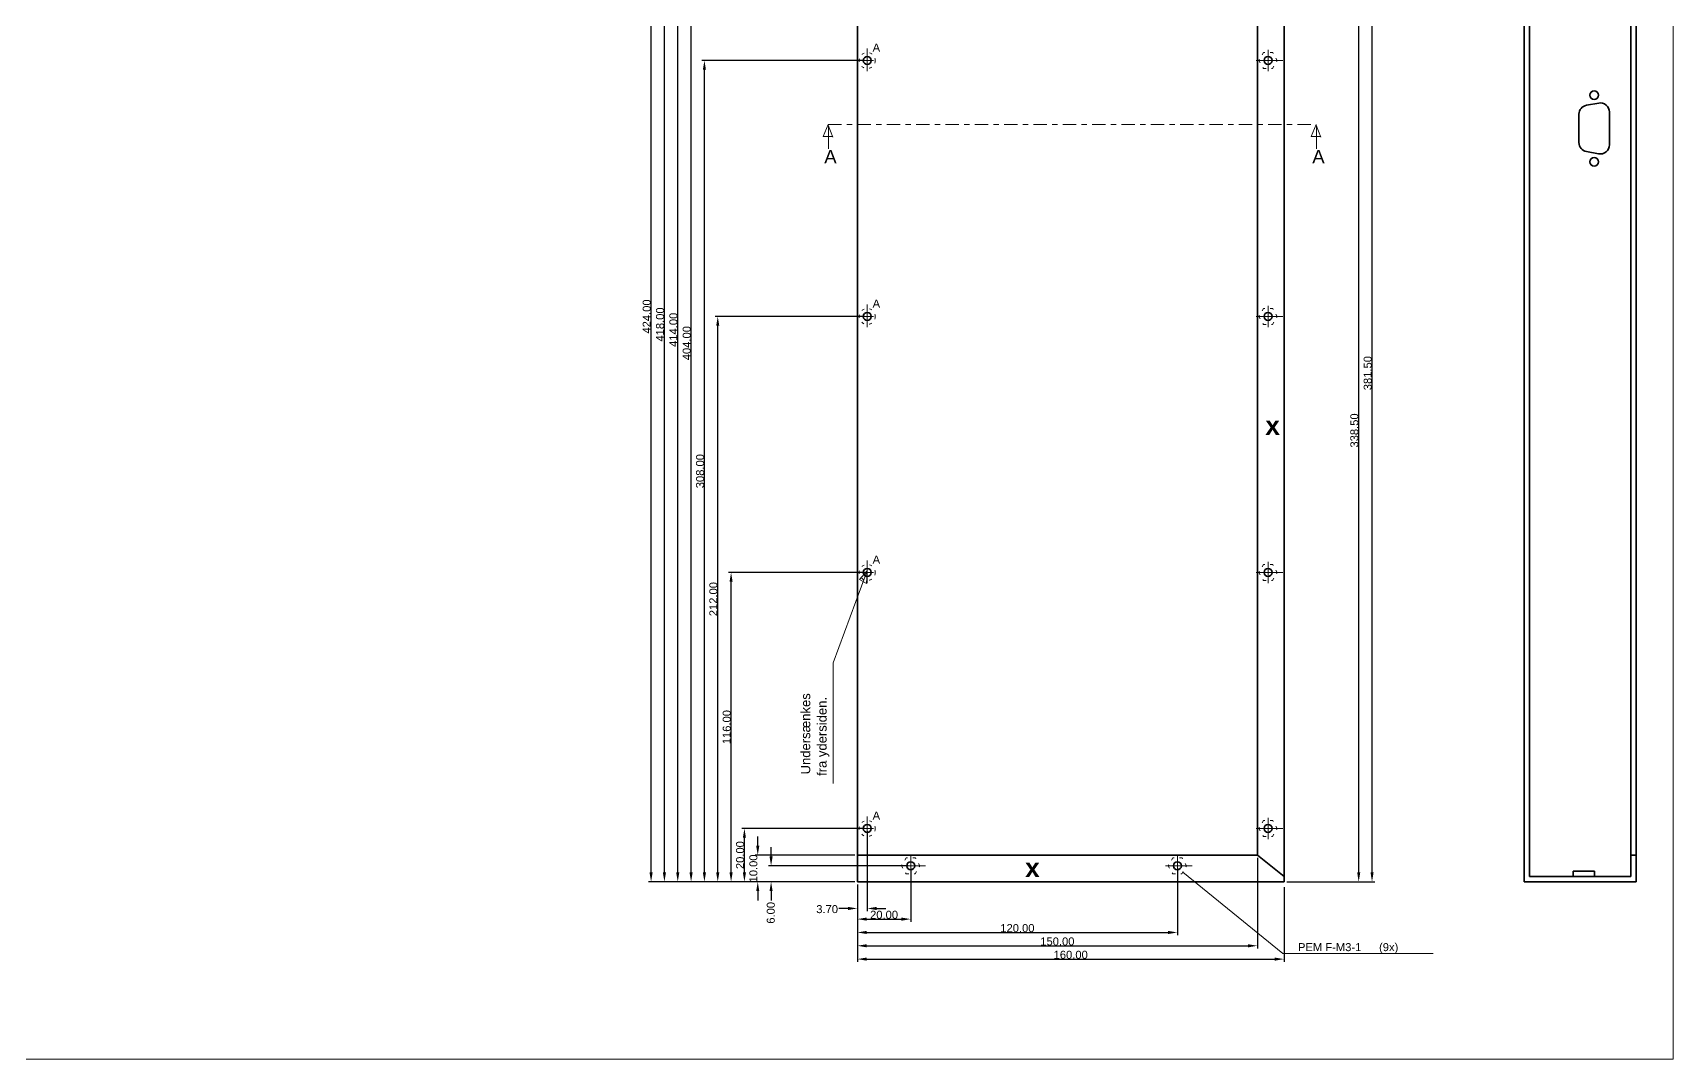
# Model space of a CAD drawing. Extents: x 20 to 965, y 10 to 705.
# Drawn here: x 350 to 965, y 10 to 395 of the extents above; entities that cross this region are included whole.
import ezdxf

# ---------------------------------------------------------------- set-up
doc = ezdxf.new("R2010")
doc.units = 0
doc.header["$MEASUREMENT"] = 0
doc.linetypes.add('CENT', pattern=[11, 5, -2, 2, -2])
doc.linetypes.add('SKJUL1', pattern=[3, 1, -2])
for name, color, linetype, lineweight in [('110-1', 10, 'CONTINUOUS', 20), ('110-1M', 3, 'CONTINUOUS', 35), ('110-2DIM', 1, 'CONTINUOUS', 13)]:
    doc.layers.add(name, color=color, linetype=linetype, lineweight=lineweight)
doc.styles.get("Standard").update_dxf_attribs({"font": 'ARIAL.TTF'})
doc.dimstyles.get("Standard").update_dxf_attribs({"dimtxt": 0.18, "dimasz": 0.18, "dimexe": 0.18, "dimexo": 0.0625, "dimgap": 0.09, "dimtad": 0, "dimtih": 1, "dimtoh": 1, "dimdec": 4, "dimzin": 0, "dimdsep": 46, "dimtxsty": 'Standard', "dimcen": 0.09, "dimadec": 0, "dimazin": 0, "dimtfac": 1, "dimtdec": 4, "dimtofl": 0, "dimtmove": 0, "dimatfit": 3, "dimfxl": 0, "dimtolj": 1, "dimtzin": 0, "dimarcsym": 0})

# ---------------------------------------------------------------- blocks, each defined once
blk = doc.blocks.new('*D4')
at = {"layer": '110-2DIM', "color": 0, "lineweight": -2}
for p, q in [((662.78, 95.53), (662.78, 65.53)), ((659.07, 75.53), (659.07, 65.53)), ((655.57, 66.53), (652.07, 66.53)), ((666.28, 66.53), (669.78, 66.53))]:
    blk.add_line(p, q, dxfattribs=at)
at = {"layer": '110-2DIM', "color": 0}
for points in [[(655.57, 67.11), (655.57, 65.94), (659.07, 66.53)], [(666.28, 67.11), (666.28, 65.94), (662.78, 66.53)]]:
    blk.add_solid(points, dxfattribs=at)
at = {"layer": '110-2DIM', "color": 0, "insert": (647.73, 66.26), "char_height": 3, "attachment_point": 5}
blk.add_mtext('\\A1;3.70', dxfattribs=at)
blk = doc.blocks.new('*D5')
at = {"layer": '110-2DIM', "color": 0, "lineweight": -2}
for p, q in [((679.08, 81.53), (679.08, 61.53)), ((659.07, 75.53), (659.07, 61.53)), ((662.57, 62.53), (675.58, 62.53))]:
    blk.add_line(p, q, dxfattribs=at)
at = {"layer": '110-2DIM', "color": 0}
for points in [[(662.57, 63.11), (662.57, 61.94), (659.07, 62.53)], [(675.58, 63.11), (675.58, 61.94), (679.08, 62.53)]]:
    blk.add_solid(points, dxfattribs=at)
at = {"layer": '110-2DIM', "color": 0, "insert": (669.08, 64.15), "char_height": 3, "attachment_point": 5}
blk.add_mtext('\\A1;20.00', dxfattribs=at)
blk = doc.blocks.new('*D6')
at = {"layer": '110-2DIM', "color": 0, "lineweight": -2}
for p, q in [((779.08, 81.53), (779.08, 56.53)), ((659.07, 75.53), (659.07, 56.53)), ((662.57, 57.53), (775.58, 57.53))]:
    blk.add_line(p, q, dxfattribs=at)
at = {"layer": '110-2DIM', "color": 0}
for points in [[(662.57, 58.11), (662.57, 56.94), (659.07, 57.53)], [(775.58, 58.11), (775.58, 56.94), (779.08, 57.53)]]:
    blk.add_solid(points, dxfattribs=at)
at = {"layer": '110-2DIM', "color": 0, "insert": (719.08, 59.15), "char_height": 3, "attachment_point": 5}
blk.add_mtext('\\A1;120.00', dxfattribs=at)
blk = doc.blocks.new('*D7')
at = {"layer": '110-2DIM', "color": 0, "lineweight": -2}
for p, q in [((809.07, 85.53), (809.07, 51.53)), ((659.07, 75.53), (659.07, 51.53)), ((662.57, 52.53), (805.57, 52.53))]:
    blk.add_line(p, q, dxfattribs=at)
at = {"layer": '110-2DIM', "color": 0}
for points in [[(662.57, 53.11), (662.57, 51.94), (659.07, 52.53)], [(805.57, 53.11), (805.57, 51.94), (809.07, 52.53)]]:
    blk.add_solid(points, dxfattribs=at)
at = {"layer": '110-2DIM', "color": 0, "insert": (734.07, 54.15), "char_height": 3, "attachment_point": 5}
blk.add_mtext('\\A1;150.00', dxfattribs=at)
blk = doc.blocks.new('*D8')
at = {"layer": '110-2DIM', "color": 0, "lineweight": -2}
for p, q in [((659.07, 74.53), (659.07, 46.53)), ((819.07, 74.53), (819.07, 46.53)), ((662.57, 47.53), (815.57, 47.53))]:
    blk.add_line(p, q, dxfattribs=at)
at = {"layer": '110-2DIM', "color": 0}
for points in [[(662.57, 48.11), (662.57, 46.94), (659.07, 47.53)], [(815.57, 48.11), (815.57, 46.94), (819.07, 47.53)]]:
    blk.add_solid(points, dxfattribs=at)
at = {"layer": '110-2DIM', "color": 0, "insert": (739.07, 49.15), "char_height": 3, "attachment_point": 5}
blk.add_mtext('\\A1;160.00', dxfattribs=at)
blk = doc.blocks.new('*D34')
at = {"layer": '110-2DIM', "color": 0, "lineweight": -2}
for p, q in [((626.71, 86.03), (626.71, 89.53)), ((678.07, 82.53), (625.71, 82.53)), ((658.07, 76.53), (625.71, 76.53)), ((626.71, 73.03), (626.71, 69.53))]:
    blk.add_line(p, q, dxfattribs=at)
at = {"layer": '110-2DIM', "color": 0}
for points in [[(626.13, 86.03), (627.29, 86.03), (626.71, 82.53)], [(626.13, 73.03), (627.29, 73.03), (626.71, 76.53)]]:
    blk.add_solid(points, dxfattribs=at)
at = {"layer": '110-2DIM', "color": 0, "insert": (626.61, 64.88), "char_height": 3, "attachment_point": 5, "rotation": 90}
blk.add_mtext('\\A1;6.00', dxfattribs=at)
blk = doc.blocks.new('*D35')
at = {"layer": '110-2DIM', "color": 0, "lineweight": -2}
for p, q in [((621.71, 90.03), (621.71, 93.53)), ((658.07, 86.53), (620.71, 86.53)), ((658.07, 76.53), (620.71, 76.53)), ((621.71, 73.03), (621.71, 69.53))]:
    blk.add_line(p, q, dxfattribs=at)
at = {"layer": '110-2DIM', "color": 0}
for points in [[(621.13, 90.03), (622.29, 90.03), (621.71, 86.53)], [(621.13, 73.03), (622.29, 73.03), (621.71, 76.53)]]:
    blk.add_solid(points, dxfattribs=at)
at = {"layer": '110-2DIM', "color": 0, "insert": (620.09, 81.53), "char_height": 3, "attachment_point": 5, "rotation": 90}
blk.add_mtext('\\A1;10.00', dxfattribs=at)
blk = doc.blocks.new('*D36')
at = {"layer": '110-2DIM', "color": 0, "lineweight": -2}
for p, q in [((661.77, 96.53), (615.71, 96.53)), ((616.71, 80.03), (616.71, 93.03)), ((658.07, 76.53), (615.71, 76.53))]:
    blk.add_line(p, q, dxfattribs=at)
at = {"layer": '110-2DIM', "color": 0}
for points in [[(616.13, 93.03), (617.29, 93.03), (616.71, 96.53)], [(616.13, 80.03), (617.29, 80.03), (616.71, 76.53)]]:
    blk.add_solid(points, dxfattribs=at)
at = {"layer": '110-2DIM', "color": 0, "insert": (615.09, 86.53), "char_height": 3, "attachment_point": 5, "rotation": 90}
blk.add_mtext('\\A1;20.00', dxfattribs=at)
blk = doc.blocks.new('*D37')
at = {"layer": '110-2DIM', "color": 0, "lineweight": -2}
for p, q in [((661.78, 192.53), (610.71, 192.53)), ((611.71, 80.03), (611.71, 189.03)), ((658.07, 76.53), (610.71, 76.53))]:
    blk.add_line(p, q, dxfattribs=at)
at = {"layer": '110-2DIM', "color": 0}
for points in [[(611.13, 189.03), (612.29, 189.03), (611.71, 192.53)], [(611.13, 80.03), (612.29, 80.03), (611.71, 76.53)]]:
    blk.add_solid(points, dxfattribs=at)
at = {"layer": '110-2DIM', "color": 0, "insert": (610.09, 134.53), "char_height": 3, "attachment_point": 5, "rotation": 90}
blk.add_mtext('\\A1;116.00', dxfattribs=at)
blk = doc.blocks.new('*D38')
at = {"layer": '110-2DIM', "color": 0, "lineweight": -2}
for p, q in [((661.78, 288.53), (605.71, 288.53)), ((606.71, 80.03), (606.71, 285.03)), ((658.07, 76.53), (605.71, 76.53))]:
    blk.add_line(p, q, dxfattribs=at)
at = {"layer": '110-2DIM', "color": 0}
for points in [[(606.13, 285.03), (607.29, 285.03), (606.71, 288.53)], [(606.13, 80.03), (607.29, 80.03), (606.71, 76.53)]]:
    blk.add_solid(points, dxfattribs=at)
at = {"layer": '110-2DIM', "color": 0, "insert": (605.09, 182.53), "char_height": 3, "attachment_point": 5, "rotation": 90}
blk.add_mtext('\\A1;212.00', dxfattribs=at)
blk = doc.blocks.new('*D39')
at = {"layer": '110-2DIM', "color": 0, "lineweight": -2}
for p, q in [((661.78, 384.53), (600.71, 384.53)), ((601.71, 80.03), (601.71, 381.03)), ((658.07, 76.53), (600.71, 76.53))]:
    blk.add_line(p, q, dxfattribs=at)
at = {"layer": '110-2DIM', "color": 0}
for points in [[(601.13, 381.03), (602.29, 381.03), (601.71, 384.53)], [(601.13, 80.03), (602.29, 80.03), (601.71, 76.53)]]:
    blk.add_solid(points, dxfattribs=at)
at = {"layer": '110-2DIM', "color": 0, "insert": (600.09, 230.53), "char_height": 3, "attachment_point": 5, "rotation": 90}
blk.add_mtext('\\A1;308.00', dxfattribs=at)
blk = doc.blocks.new('*D40')
at = {"layer": '110-2DIM', "color": 0, "lineweight": -2}
for p, q in [((661.78, 480.53), (595.71, 480.53)), ((596.71, 80.03), (596.71, 477.03)), ((658.07, 76.53), (595.71, 76.53))]:
    blk.add_line(p, q, dxfattribs=at)
at = {"layer": '110-2DIM', "color": 0}
for points in [[(596.13, 477.03), (597.29, 477.03), (596.71, 480.53)], [(596.13, 80.03), (597.29, 80.03), (596.71, 76.53)]]:
    blk.add_solid(points, dxfattribs=at)
at = {"layer": '110-2DIM', "color": 0, "insert": (595.09, 278.53), "char_height": 3, "attachment_point": 5, "rotation": 90}
blk.add_mtext('\\A1;404.00', dxfattribs=at)
blk = doc.blocks.new('*D41')
at = {"layer": '110-2DIM', "color": 0, "lineweight": -2}
for p, q in [((658.07, 490.53), (590.71, 490.53)), ((591.71, 80.03), (591.71, 487.03)), ((658.07, 76.53), (590.71, 76.53))]:
    blk.add_line(p, q, dxfattribs=at)
at = {"layer": '110-2DIM', "color": 0}
for points in [[(591.13, 487.03), (592.29, 487.03), (591.71, 490.53)], [(591.13, 80.03), (592.29, 80.03), (591.71, 76.53)]]:
    blk.add_solid(points, dxfattribs=at)
at = {"layer": '110-2DIM', "color": 0, "insert": (590.09, 283.53), "char_height": 3, "attachment_point": 5, "rotation": 90}
blk.add_mtext('\\A1;414.00', dxfattribs=at)
blk = doc.blocks.new('*D42')
at = {"layer": '110-2DIM', "color": 0, "lineweight": -2}
for p, q in [((678.07, 494.53), (585.71, 494.53)), ((586.71, 80.03), (586.71, 491.03)), ((658.07, 76.53), (585.71, 76.53))]:
    blk.add_line(p, q, dxfattribs=at)
at = {"layer": '110-2DIM', "color": 0}
for points in [[(586.13, 491.03), (587.29, 491.03), (586.71, 494.53)], [(586.13, 80.03), (587.29, 80.03), (586.71, 76.53)]]:
    blk.add_solid(points, dxfattribs=at)
at = {"layer": '110-2DIM', "color": 0, "insert": (585.09, 285.53), "char_height": 3, "attachment_point": 5, "rotation": 90}
blk.add_mtext('\\A1;418.00', dxfattribs=at)
blk = doc.blocks.new('*D43')
at = {"layer": '110-2DIM', "color": 0, "lineweight": -2}
for p, q in [((658.07, 500.53), (580.71, 500.53)), ((581.71, 80.03), (581.71, 497.03)), ((658.07, 76.53), (580.71, 76.53))]:
    blk.add_line(p, q, dxfattribs=at)
at = {"layer": '110-2DIM', "color": 0}
for points in [[(581.13, 497.03), (582.29, 497.03), (581.71, 500.53)], [(581.13, 80.03), (582.29, 80.03), (581.71, 76.53)]]:
    blk.add_solid(points, dxfattribs=at)
at = {"layer": '110-2DIM', "color": 0, "insert": (580.09, 288.53), "char_height": 3, "attachment_point": 5, "rotation": 90}
blk.add_mtext('\\A1;424.00', dxfattribs=at)
blk = doc.blocks.new('*D55')
at = {"layer": '110-1M', "color": 0, "lineweight": -2}
for p, q in [((796.57, 415.03), (848.07, 415.03)), ((847.07, 80.03), (847.07, 411.53)), ((820.07, 76.53), (848.07, 76.53))]:
    blk.add_line(p, q, dxfattribs=at)
at = {"layer": '110-1M', "color": 0}
for points in [[(846.49, 411.53), (847.66, 411.53), (847.07, 415.03)], [(846.49, 80.03), (847.66, 80.03), (847.07, 76.53)]]:
    blk.add_solid(points, dxfattribs=at)
at = {"layer": '110-1M', "color": 0, "insert": (845.45, 245.78), "char_height": 3, "attachment_point": 5, "rotation": 90}
blk.add_mtext('\\A1;338.50', dxfattribs=at)
blk = doc.blocks.new('*D56')
at = {"layer": '110-1M', "color": 0, "lineweight": -2}
for p, q in [((796.57, 458.03), (853.07, 458.03)), ((852.07, 80.03), (852.07, 454.53)), ((820.07, 76.53), (853.07, 76.53))]:
    blk.add_line(p, q, dxfattribs=at)
at = {"layer": '110-1M', "color": 0}
for points in [[(851.49, 454.53), (852.66, 454.53), (852.07, 458.03)], [(851.49, 80.03), (852.66, 80.03), (852.07, 76.53)]]:
    blk.add_solid(points, dxfattribs=at)
at = {"layer": '110-1M', "color": 0, "insert": (850.45, 267.28), "char_height": 3, "attachment_point": 5, "rotation": 90}
blk.add_mtext('\\A1;381.50', dxfattribs=at)

msp = doc.modelspace()

# ---------------------------------------------------------------- linework, layer by layer
at = {"layer": '110-1'}
for p in [(965, 705), (20, 10)]:
    msp.add_line(p, (965, 10), dxfattribs=at)
at = {"layer": '110-1M'}
for p, q in [((659.074, 76.527), (659.074, 500.527)), ((819.074, 500.527), (819.074, 76.527)), ((909.078, 76.527), (909.078, 500.527)), ((911.078, 498.527), (911.078, 186.527)), ((949.076, 498.527), (949.076, 78.527)), ((951.076, 500.527), (951.076, 76.527)), ((809.074, 86.527), (809.074, 490.527)), ((929.662, 353.719), (929.662, 364.389)), ((937.06, 368.562), (932.46, 367.735)), ((941.062, 365.216), (941.062, 352.868)), ((937.043, 349.525), (932.443, 350.375)), ((911.078, 78.527), (911.078, 186.527)), ((659.074, 86.527), (809.074, 86.527)), ((819.074, 78.527), (809.074, 86.527)), ((951.078, 86.527), (949.076, 86.527)), ((927.514, 78.527), (927.514, 80.527)), ((927.514, 80.527), (935.514, 80.527)), ((935.514, 80.527), (935.514, 78.527)), ((659.074, 76.527), (819.074, 76.527)), ((951.078, 76.527), (909.078, 76.527)), ((949.078, 78.527), (911.078, 78.527))]:
    msp.add_line(p, q, dxfattribs=at)
at = {"layer": '110-1M', "linetype": 'Continuous'}
for centre in [(662.778, 384.528), (813.07, 384.53), (662.778, 288.528), (813.07, 288.53), (662.778, 192.528), (813.07, 192.53), (662.774, 96.527), (813.078, 96.528), (679.07, 82.53), (779.07, 82.53)]:
    msp.add_circle(centre, 1.5, dxfattribs=at)
at = {"layer": '110-1M'}
for centre in [(935.37, 371.528), (935.37, 346.528)]:
    msp.add_circle(centre, 1.6, dxfattribs=at)
for centre, start, end in [((933.062, 364.389), 100.193408, 180), ((937.662, 365.216), 0, 100.193408), ((933.062, 353.719), 180, 259.522749), ((937.662, 352.868), 259.522749, 0)]:
    msp.add_arc(centre, 3.4, start, end, dxfattribs=at)
at = {"layer": '110-2DIM', "linetype": 'Continuous'}
for p, q in [((662.778, 389.063), (662.778, 380.563)), ((658.578, 384.528), (665.078, 384.528)), ((648.074, 360.527), (646.3, 356.04)), ((648.074, 360.287), (649.848, 355.8)), ((648.201, 360.067), (648.201, 351.443)), ((831.074, 360.527), (829.3, 356.04)), ((831.074, 360.287), (832.848, 355.8)), ((831.201, 360.067), (831.201, 351.443)), ((646.3, 356.04), (649.848, 356.04)), ((829.3, 356.04), (832.848, 356.04)), ((662.778, 293.063), (662.778, 284.563)), ((658.578, 288.528), (665.078, 288.528)), ((662.778, 197.063), (662.778, 188.563)), ((658.578, 192.528), (665.078, 192.528)), ((662.774, 101.061), (662.774, 92.561)), ((658.575, 96.527), (665.075, 96.527)), ((781.104, 80.179), (818.623, 49.638)), ((818.623, 49.638), (874.945, 49.638))]:
    msp.add_line(p, q, dxfattribs=at)
at = {"layer": '110-2DIM', "color": 1, "linetype": 'Continuous'}
for p, q in [((813.076, 388.563), (813.076, 380.513)), ((818.674, 384.528), (808.621, 384.528)), ((813.076, 292.563), (813.076, 284.513)), ((818.674, 288.528), (808.621, 288.528)), ((818.668, 192.52), (808.615, 192.52)), ((813.07, 196.555), (813.07, 188.505)), ((813.078, 100.553), (813.078, 92.503)), ((818.676, 96.518), (808.622, 96.518)), ((679.076, 86.563), (679.076, 78.513)), ((779.076, 86.563), (779.076, 78.513)), ((684.674, 82.528), (674.621, 82.528)), ((784.674, 82.528), (774.621, 82.528))]:
    msp.add_line(p, q, dxfattribs=at)
at = {"layer": '110-2DIM', "color": 1, "linetype": 'CENT'}
msp.add_line((648.074, 360.527), (831.074, 360.527), dxfattribs=at)
at = {"layer": '110-2DIM'}
for p, q in [((662.778, 193.103), (649.958, 158.673)), ((659.868, 189.893), (662.778, 193.103)), ((662.778, 192.813), (662.488, 188.433)), ((662.488, 188.433), (659.868, 189.893)), ((649.958, 158.673), (649.958, 113.393))]:
    msp.add_line(p, q, dxfattribs=at)
at = {"layer": '110-2DIM', "color": 1, "linetype": 'SKJUL1'}
for points in [[(811.325, 381.538), (814.789, 381.522), (816.534, 384.515), (814.815, 387.522), (811.351, 387.538), (809.606, 384.545)], [(811.325, 285.538), (814.789, 285.522), (816.534, 288.515), (814.815, 291.522), (811.351, 291.538), (809.606, 288.545)], [(811.319, 189.53), (814.783, 189.514), (816.528, 192.507), (814.809, 195.514), (811.345, 195.53), (809.6, 192.537)], [(811.326, 93.528), (814.79, 93.513), (816.536, 96.505), (814.817, 99.512), (811.353, 99.528), (809.608, 96.536)], [(677.325, 79.538), (680.789, 79.522), (682.534, 82.515), (680.815, 85.522), (677.351, 85.538), (675.606, 82.545)], [(777.325, 79.538), (780.789, 79.522), (782.534, 82.515), (780.815, 85.522), (777.351, 85.538), (775.606, 82.545)]]:
    msp.add_lwpolyline(points, close=True, dxfattribs=at)
for centre in [(662.778, 384.528), (662.778, 288.528), (662.778, 192.528), (662.774, 96.527)]:
    msp.add_circle(centre, 3, dxfattribs=at)

# ---------------------------------------------------------------- texts
at = {"layer": '110-1M', "color": 1, "char_height": 7, "attachment_point": 1}
for insert in [(812.065, 251.145), (721.991, 85.306)]:
    msp.add_mtext('{\\fArial|b1|i0|c0|p34;x}', dxfattribs=dict(at, insert=insert))
at = {"layer": '110-2DIM'}
for s, p in [('A', (664.8, 387.876)), ('A', (664.8, 291.876)), ('A', (664.8, 195.876)), ('A', (664.797, 99.874)), ('PEM F-M3-1', (824.306, 50.522)), ('(9x)', (854.701, 50.53))]:
    msp.add_text(s, height=3, dxfattribs=at).set_placement(p)
at = {"layer": '110-2DIM', "linetype": 'Continuous'}
for p in [(646.647, 345.951), (829.647, 345.951)]:
    msp.add_text('A', height=5, dxfattribs=at).set_placement(p)
at = {"layer": '110-2DIM'}
for s, p in [('Undersænkes', (641.398, 116.803)), ('fra ydersiden.', (647.531, 116.223))]:
    msp.add_text(s, height=3.5, rotation=90, dxfattribs=at).set_placement(p)

# ---------------------------------------------------------------- dimensions: what is measured, and where the dimension line sits
at = {"layer": '110-1M', "color": 1}
for base, p2, picture, middle in [((852.074, 458.029), (795.574, 458.029), '*D56', (850.451, 267.278)), ((847.074, 415.029), (795.574, 415.029), '*D55', (845.451, 245.778))]:
    dim = msp.add_linear_dim(base=base, p1=(819.074, 76.527), p2=p2, angle=90, dimstyle='Standard', override={"dimtxt": 3, "dimasz": 3.5, "dimexe": 1, "dimexo": 1, "dimtad": 1, "dimtih": 0, "dimtoh": 0, "dimdec": 2, "dimtdec": 2, "dimtix": 1, "dimtmove": 2}, dxfattribs=at)
    dim.commit()
    dim.dimension.update_dxf_attribs({"geometry": picture, "text_midpoint": middle})
at = {"layer": '110-2DIM', "color": 1}
for base, p2, picture, middle in [((581.709, 500.527), (659.074, 500.527), '*D43', (580.087, 288.527)), ((586.709, 494.53), (679.07, 494.53), '*D42', (585.087, 285.528)), ((591.709, 490.527), (659.074, 490.527), '*D41', (590.087, 283.527)), ((596.709, 480.528), (662.778, 480.528), '*D40', (595.087, 278.527)), ((601.709, 384.528), (662.778, 384.528), '*D39', (600.086, 230.527)), ((606.709, 288.528), (662.778, 288.528), '*D38', (605.087, 182.527)), ((611.709, 192.528), (662.778, 192.528), '*D37', (610.087, 134.527)), ((616.709, 96.527), (662.774, 96.527), '*D36', (615.087, 86.527)), ((621.709, 86.527), (659.074, 86.527), '*D35', (620.087, 81.527))]:
    dim = msp.add_linear_dim(base=base, p1=(659.074, 76.527), p2=p2, angle=90, dimstyle='Standard', override={"dimtxt": 3, "dimasz": 3.5, "dimexe": 1, "dimexo": 1, "dimtad": 1, "dimtih": 0, "dimtoh": 0, "dimdec": 2, "dimtdec": 2, "dimtix": 1, "dimtmove": 2}, dxfattribs=at)
    dim.commit()
    dim.dimension.update_dxf_attribs({"geometry": picture, "text_midpoint": middle})
dim = msp.add_linear_dim(base=(662.778, 66.527), p1=(659.074, 76.527), p2=(662.778, 96.528), dimstyle='Standard', override={"dimtxt": 3, "dimasz": 3.5, "dimexe": 1, "dimexo": 1, "dimtad": 1, "dimtih": 0, "dimtoh": 0, "dimdec": 2, "dimtdec": 2, "dimtix": 1, "dimtmove": 2}, dxfattribs=at)
dim.commit()
dim.dimension.update_dxf_attribs({"geometry": '*D4', "text_midpoint": (647.731, 66.258), "dimtype": 160})
dim = msp.add_linear_dim(base=(626.709, 82.53), p1=(659.074, 76.527), p2=(679.07, 82.53), angle=90, dimstyle='Standard', override={"dimtxt": 3, "dimasz": 3.5, "dimexe": 1, "dimexo": 1, "dimtad": 1, "dimtih": 0, "dimtoh": 0, "dimdec": 2, "dimtdec": 2, "dimtix": 1, "dimtmove": 2}, dxfattribs=at)
dim.commit()
dim.dimension.update_dxf_attribs({"geometry": '*D34', "text_midpoint": (626.612, 64.884), "dimtype": 160})
for base, p1, p2, picture, middle in [((809.074, 52.527), (659.074, 76.527), (809.074, 86.527), '*D7', (734.074, 54.148)), ((679.076, 62.527), (659.074, 76.527), (679.076, 82.528), '*D5', (669.075, 64.148)), ((779.076, 57.527), (659.074, 76.527), (779.076, 82.528), '*D6', (719.075, 59.148)), ((819.074, 47.527), (659.074, 75.527), (819.074, 75.527), '*D8', (739.074, 49.148))]:
    dim = msp.add_linear_dim(base=base, p1=p1, p2=p2, dimstyle='Standard', override={"dimtxt": 3, "dimasz": 3.5, "dimexe": 1, "dimexo": 1, "dimtad": 1, "dimtih": 0, "dimtoh": 0, "dimdec": 2, "dimtdec": 2, "dimtix": 1, "dimtmove": 2}, dxfattribs=at)
    dim.commit()
    dim.dimension.update_dxf_attribs({"geometry": picture, "text_midpoint": middle})

doc.saveas('drawing.dxf')
